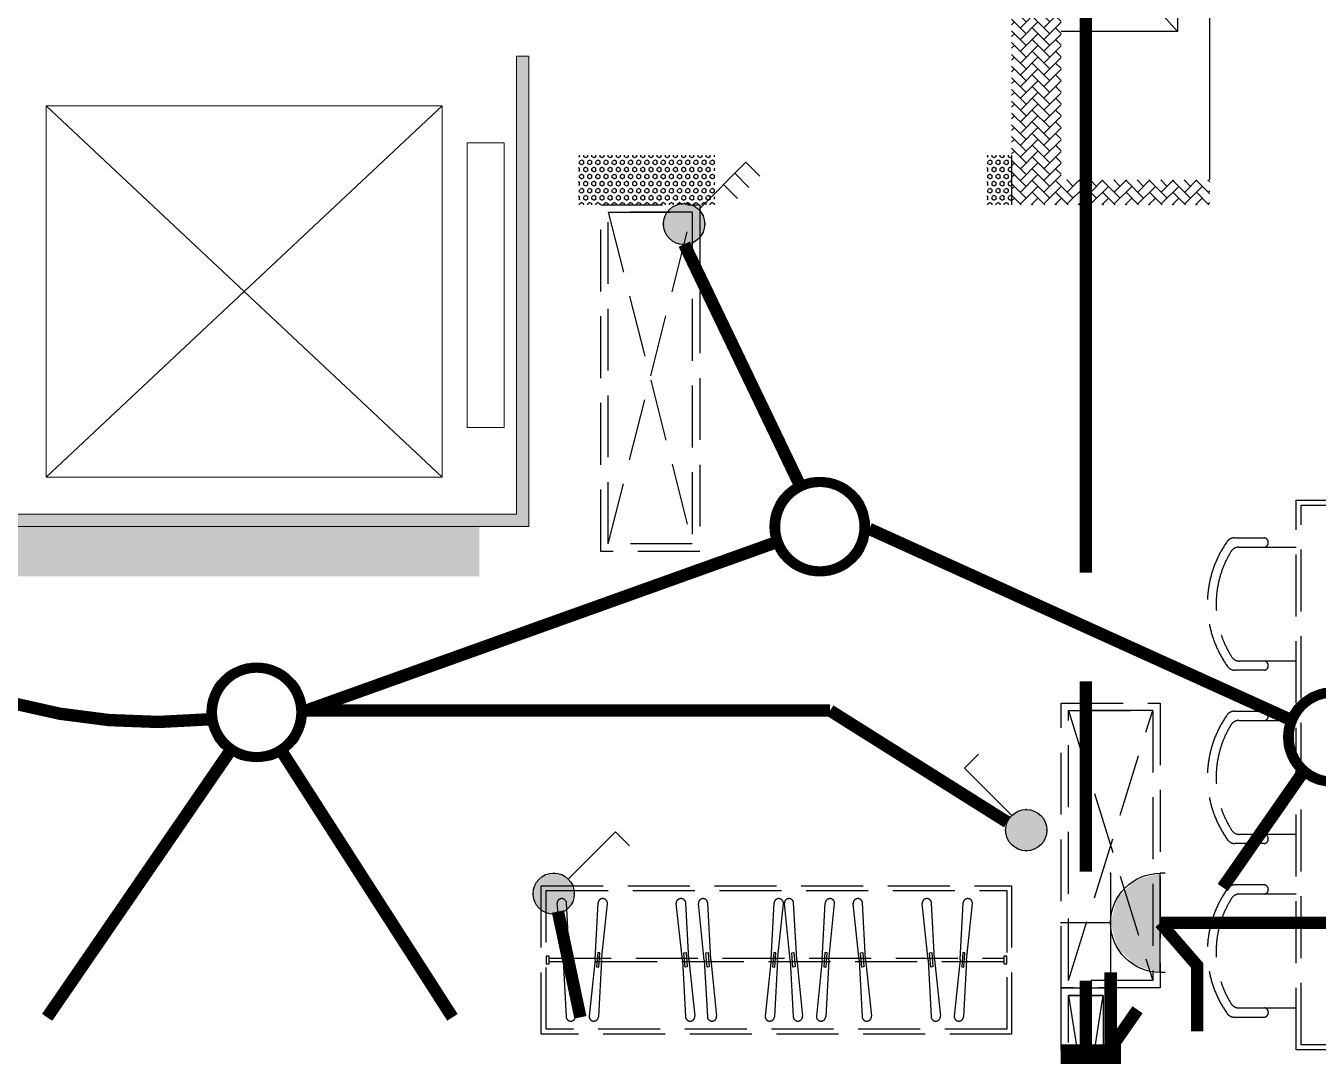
# Model space of a CAD drawing. Extents: x 2803505 to 5851001, y -1372902 to 24339.
# Drawn here: x 3436280 to 3441500, y -795474 to -791313 of the extents above; entities that cross this region are included whole.
import ezdxf
from ezdxf.enums import TextEntityAlignment as Align

# ---------------------------------------------------------------- set-up
doc = ezdxf.new("R2010")
doc.units = 0
doc.header["$LTSCALE"] = 1000
doc.header["$MEASUREMENT"] = 0
doc.linetypes.add('A户型$0$DASH', pattern=[0.35, 0.25, -0.1])
doc.layers.get('0').update_dxf_attribs({"linetype": 'CONTINUOUS'})
for name, color, linetype in [('!!电气', 1, 'CONTINUOUS'), ('5fur', 175, 'CONTINUOUS'), ('EQUIP-插座', 3, 'CONTINUOUS'), ('EQUIP-照明', 3, 'CONTINUOUS'), ('EQUIP-箱柜', 3, 'CONTINUOUS'), ('LVTRY', 252, 'CONTINUOUS'), ('TEL_TEXT', 7, 'CONTINUOUS'), ('WIRE-照明', 2, 'CONTINUOUS'), ('保温', 6, 'CONTINUOUS'), ('建筑-排气道', 252, 'CONTINUOUS')]:
    doc.layers.add(name, color=color, linetype=linetype)
for name, color, linetype, lineweight in [('3.5方案汇报，与郭总、侯月琴确定户型_t8$0$STAIR', 2, 'CONTINUOUS', 18), ('PUB_HATCH', 8, 'CONTINUOUS', 9), ('WINDOW', 146, 'CONTINUOUS', 20), ('填充', 251, 'CONTINUOUS', 5), ('平面-空调预留孔', 252, 'CONTINUOUS', 15), ('立面-洞口示意', 252, 'CONTINUOUS', 13)]:
    doc.layers.add(name, color=color, linetype=linetype, lineweight=lineweight)
doc.styles.add('_TCH_LABEL', font='COMPLEX', dxfattribs={"bigfont": 'GBCBIG'})
doc.styles.add('_TEL_DIM', font='SIMPLEX', dxfattribs={"width": 0.8, "height": 3.5, "bigfont": 'HZTXT'})
doc.styles.add('DIM_FONT', font='SIMPLEX', dxfattribs={"width": 0.7, "bigfont": 'GBCBIG'})
doc.styles.get("Standard").update_dxf_attribs({"font": 'gbenor.shx', "bigfont": 'gbcbig.shx'})
pattern_1 = [(90, (0, 0), (-16.49778, 1.010197673501861e-15), [9.525, -19.05]), (210, (0, 0), (8.248889999999996, -14.28749658604684), [9.525, -19.05]), (150, (5.83238038093927e-16, 9.525), (-8.248890000000003, -14.28749658604684), [9.525, -19.05])]
pattern_2 = [(45, (0, 0), (0, 47.41575231924514), [100.584, -33.528]), (135, (23.70786, 23.70786), (3.05311331771918e-15, 47.41575231924513), [100.584, -33.528])]

# ---------------------------------------------------------------- blocks, each defined once
blk = doc.blocks.new('dfgdfgsf')
at = {"layer": '5fur', "color": 252, "linetype": 'A户型$0$DASH'}
for p, q in [((2092291.533499984, -1252357.542387553), (2092411.453266368, -1252357.542387553)), ((2092309.426789955, -1252394.852469392), (2092541.574587486, -1252394.852469392)), ((2092428.013266368, -1252378.292469392), (2092428.013266368, -1252374.612469392)), ((2092411.453266368, -1252891.652469392), (2092293.381530715, -1252891.652469392)), ((2092541.574587486, -1252854.852469392), (2092311.389874803, -1252854.852469392)), ((2092428.013266368, -1252875.092469392), (2092428.013266368, -1252871.412469392)), ((2092291.533499984, -1253057.542387553), (2092411.453266368, -1253057.542387553)), ((2092309.426789955, -1253094.852469392), (2092541.574587486, -1253094.852469392)), ((2092428.013266368, -1253078.292469392), (2092428.013266368, -1253074.612469392)), ((2092541.574587486, -1253554.852469392), (2092311.389874803, -1253554.852469392)), ((2092411.453266368, -1253591.652469392), (2092293.381530715, -1253591.652469392)), ((2092428.013266368, -1253575.092469392), (2092428.013266368, -1253571.412469392)), ((2092411.453266368, -1253758.993599892), (2092293.381530715, -1253758.993599892)), ((2092428.013266368, -1253775.553599892), (2092428.013266368, -1253779.233599892)), ((2089605.33681067, -1254060.649655245), (2089593.085703414, -1253831.703517444)), ((2089708.697907737, -1254060.649655245), (2089720.949014992, -1253831.703517444)), ((2090087.55163921, -1254060.649655245), (2090075.300531955, -1253831.703517444)), ((2090176.05163885, -1254060.649655245), (2090163.800531594, -1253831.703517444)), ((2090419.697910768, -1254060.649655245), (2090431.949018023, -1253831.703517444)), ((2090523.167595914, -1254060.649655245), (2090510.916488658, -1253831.703517444)), ((2090626.52869298, -1254060.649655245), (2090638.779800236, -1253831.703517444)), ((2090801.254200029, -1254060.649655245), (2090789.003092773, -1253831.703517444)), ((2091080.039371488, -1254060.649655245), (2091067.788264232, -1253831.703517444)), ((2091183.400468555, -1254060.649655245), (2091195.65157581, -1253831.703517444)), ((2092541.574587486, -1253795.793599892), (2092311.389874803, -1253795.793599892)), ((2089579.320053869, -1254062.702910487), (2089555.506096121, -1253834.669318532)), ((2089734.714664537, -1254062.702910487), (2089758.528622285, -1253834.669318532)), ((2090061.529171934, -1254062.596194317), (2090035.720924661, -1253834.669318532)), ((2090150.034882049, -1254062.702910487), (2090126.220924301, -1253834.669318532)), ((2090445.714667568, -1254062.702910487), (2090469.528625316, -1253834.669318532)), ((2090497.150839113, -1254062.702910487), (2090473.336881365, -1253834.669318532)), ((2090652.545449781, -1254062.702910487), (2090676.359407529, -1253834.669318532)), ((2090775.237752914, -1254062.595872173), (2090751.423795166, -1253834.562280218)), ((2091054.022614687, -1254062.702910487), (2091030.208656939, -1253834.669318532)), ((2091209.417225355, -1254062.702910487), (2091233.231183103, -1253834.669318532)), ((2089523.574584608, -1254047.189162439), (2089511.574584608, -1254047.189162439)), ((2089511.574584608, -1254047.189162439), (2089511.574584608, -1254077.189162439)), ((2089511.574584608, -1254077.189162439), (2089523.574584608, -1254077.189162439)), ((2089523.574584608, -1254077.189162439), (2089523.574584608, -1254047.189162439)), ((2091359.574587578, -1254069.689162439), (2089523.574584608, -1254069.689162439)), ((2089579.320053869, -1254062.702910487), (2089591.571161125, -1254291.649048288)), ((2089605.336321197, -1254060.640508084), (2089629.144756408, -1254288.683721677)), ((2089708.697907737, -1254060.649655245), (2089684.883949989, -1254288.6832472)), ((2089734.714664537, -1254062.702910487), (2089722.463557282, -1254291.649048288)), ((2090061.534882409, -1254062.702910487), (2090073.785989665, -1254291.649048288)), ((2090087.55163921, -1254060.649655245), (2090111.365596958, -1254288.6832472)), ((2090150.034882049, -1254062.702910487), (2090162.285989305, -1254291.649048288)), ((2090176.05163885, -1254060.649655245), (2090199.865596598, -1254288.6832472)), ((2090419.697910768, -1254060.649655245), (2090395.88395302, -1254288.6832472)), ((2090445.714667568, -1254062.702910487), (2090433.463560313, -1254291.649048288)), ((2090497.150839113, -1254062.702910487), (2090509.401946369, -1254291.649048288)), ((2090523.167595914, -1254060.649655245), (2090546.981553662, -1254288.6832472)), ((2090626.52869298, -1254060.649655245), (2090602.714735232, -1254288.6832472)), ((2090652.545449781, -1254062.702910487), (2090640.294342525, -1254291.649048288)), ((2090775.237443228, -1254062.702910487), (2090787.488550484, -1254291.649048288)), ((2090801.254200029, -1254060.649655245), (2090825.068157777, -1254288.6832472)), ((2091054.022614687, -1254062.702910487), (2091066.273721943, -1254291.649048288)), ((2091080.039371488, -1254060.649655245), (2091103.853329236, -1254288.6832472)), ((2091183.400468555, -1254060.649655245), (2091159.586510807, -1254288.6832472)), ((2091209.417225355, -1254062.702910487), (2091197.1661181, -1254291.649048288)), ((2091371.574587578, -1254047.189162439), (2091359.574587578, -1254047.189162439)), ((2091359.574587578, -1254047.189162439), (2091359.574587578, -1254077.189162439)), ((2091359.574587578, -1254077.189162439), (2091371.574587578, -1254077.189162439)), ((2091371.574587578, -1254077.189162439), (2091371.574587578, -1254047.189162439)), ((2092291.533499984, -1254293.10368173), (2092411.453266368, -1254293.10368173)), ((2092309.426789955, -1254255.793599892), (2092541.574587486, -1254255.793599892)), ((2092428.013266368, -1254272.353599892), (2092428.013266368, -1254276.033599892))]:
    blk.add_line(p, q, dxfattribs=at)
for points in [[(2089731.574593927, -1252412.189162764), (2089731.574593927, -1251012.189169037), (2090131.576491032, -1251012.189169037), (2090131.576491032, -1252412.189162764)], [(2089761.574593927, -1252382.189162764), (2089761.574593927, -1251042.189169037), (2090101.576491032, -1251042.189169037), (2090101.576491032, -1252382.189162764)], [(2092541.574587486, -1252205.039727125), (2093441.574587486, -1252205.039727125), (2093441.574587486, -1254425.039727125), (2092541.574587486, -1254425.039727125)], [(2092561.574587486, -1252225.039727125), (2093421.574587486, -1252225.039727125), (2093421.574587486, -1254405.039727125), (2092561.574587486, -1254405.039727125)], [(2091591.540163053, -1254175.039719756), (2091591.540163053, -1253025.039719979), (2091991.540163053, -1253025.039719979), (2091991.540163053, -1254175.039719756)], [(2091621.540163053, -1254145.039719756), (2091621.540163053, -1253055.039719979), (2091961.540163053, -1253055.039719979), (2091961.540163053, -1254145.039719756)], [(2089491.574584608, -1254362.189162448), (2089491.574584608, -1253762.18916243), (2091391.574587578, -1253762.18916243), (2091391.574587578, -1254362.189162448)], [(2089511.574584608, -1254342.189162448), (2089511.574584608, -1253782.18916243), (2091371.574587578, -1253782.18916243), (2091371.574587578, -1254342.189162448)], [(2089590.240644119, -1254090.612964485), (2089585.67544807, -1254032.767455083), (2089594.347654578, -1254032.083040281), (2089598.912850627, -1254089.928549683)], [(2089723.794074287, -1254090.612964485), (2089728.359270336, -1254032.767455083), (2089719.687063828, -1254032.083040281), (2089715.121867779, -1254089.928549683)], [(2090072.45547266, -1254090.612964485), (2090067.890276611, -1254032.767455083), (2090076.562483119, -1254032.083040281), (2090081.127679167, -1254089.928549683)], [(2090160.9554723, -1254090.612964485), (2090156.39027625, -1254032.767455083), (2090165.062482758, -1254032.083040281), (2090169.627678807, -1254089.928549683)], [(2090434.794077318, -1254090.612964485), (2090439.359273368, -1254032.767455083), (2090430.68706686, -1254032.083040281), (2090426.12187081, -1254089.928549683)], [(2090508.071429363, -1254090.612964485), (2090503.506233314, -1254032.767455083), (2090512.178439822, -1254032.083040281), (2090516.743635871, -1254089.928549683)], [(2090641.62485953, -1254090.612964485), (2090646.19005558, -1254032.767455083), (2090637.517849072, -1254032.083040281), (2090632.952653023, -1254089.928549683)], [(2090786.158033479, -1254090.612964485), (2090781.592837429, -1254032.767455083), (2090790.265043937, -1254032.083040281), (2090794.830239986, -1254089.928549683)], [(2091064.943204937, -1254090.612964485), (2091060.378008889, -1254032.767455083), (2091069.050215397, -1254032.083040281), (2091073.615411445, -1254089.928549683)], [(2091198.496635105, -1254090.612964485), (2091203.061831154, -1254032.767455083), (2091194.389624646, -1254032.083040281), (2091189.824428597, -1254089.928549683)], [(2091591.540163037, -1255125.039605072), (2091591.540163037, -1254175.039719756), (2091791.540163053, -1254175.039719756), (2091791.540163053, -1255125.039605072)], [(2091621.540163037, -1255095.039605072), (2091621.540163037, -1254205.039719756), (2091761.540163053, -1254205.039719756), (2091761.540163053, -1255095.039605072)]]:
    blk.add_lwpolyline(points, close=True, dxfattribs=at)
for points in [[(2089761.574593927, -1252382.189162764), (2090101.576491032, -1251042.189169037), (2089761.574593927, -1251042.189169037), (2090101.576491032, -1252382.189162764)], [(2091621.540163053, -1254145.039719756), (2091961.540163053, -1253055.039719979), (2091621.540163053, -1253055.039719979), (2091961.540163053, -1254145.039719756)], [(2089523.574584608, -1254054.689162455), (2091359.574587578, -1254054.689162455)], [(2091621.540163037, -1255095.039605072), (2091761.540163053, -1254205.039719756), (2091621.540163037, -1254205.039719756), (2091761.540163053, -1255095.039605072)]]:
    blk.add_lwpolyline(points, dxfattribs=at)
for centre, radius, start, end in [((2092291.533499984, -1252394.342387554), 36.8, 90, 144.8602936227334), ((2092410.549405145, -1252374.986860969), 17.46787387877194, 1.228123127383116, 87.03395093603103), ((2092616.821769427, -1252623.295752064), 434.5839883125198, 144.8602936227334, 215.5995607798544), ((2092616.821769427, -1252623.295752064), 399.0413852635766, 148.058807733434, 212.5233636423179), ((2092309.426789955, -1252431.652469392), 36.8, 90, 148.058807733434), ((2092411.453266368, -1252378.292469392), 16.56, 270, 0), ((2092311.389874803, -1252818.052469392), 36.8, 212.5233636423179, 270), ((2092293.381530715, -1252854.852469392), 36.8, 215.5995607798544, 270), ((2092411.453266368, -1252871.412469392), 16.56, 0, 90), ((2092411.453266368, -1252875.092469392), 16.56, 270, 0), ((2092616.821769427, -1253323.295752064), 434.5839883125198, 144.8602936227334, 215.5995607798544), ((2092291.533499984, -1253094.342387554), 36.8, 90, 144.8602936227334), ((2092309.426789955, -1253131.652469392), 36.8, 90, 148.058807733434), ((2092410.549405145, -1253074.986860969), 17.46787387877194, 1.228123127383116, 87.03395093603103), ((2092411.453266368, -1253078.292469392), 16.56, 270, 0), ((2092616.821769427, -1253323.295752064), 399.0413852635766, 148.058807733434, 212.5233636423179), ((2092311.389874803, -1253518.052469392), 36.8, 212.5233636423179, 270), ((2092411.453266368, -1253571.412469392), 16.56, 0, 90), ((2092293.381530715, -1253554.852469392), 36.8, 215.5995607798544, 270), ((2092411.453266368, -1253575.092469392), 16.56, 270, 0), ((2092616.821769427, -1254027.35031722), 434.5839883125198, 144.4004392201456, 215.1397063772666), ((2092293.381530715, -1253795.793599892), 36.8, 90, 144.4004392201456), ((2092411.453266368, -1253775.553599892), 16.56, 0, 90), ((2092411.453266368, -1253779.233599892), 16.56, 270, 0), ((2089574.295899767, -1253833.186417988), 18.84219772992773, 4.512458059346007, 184.512458059346), ((2089739.738818638, -1253833.186417988), 18.84219772992773, 355.4875419406532, 175.487541940654), ((2090055.58230029, -1253834.101224039), 19.86347544868245, 6.93304115633882, 181.6375109857776), ((2090145.010727948, -1253833.186417988), 18.84219772992773, 4.512458059346007, 184.512458059346), ((2090450.738821669, -1253833.186417988), 18.84219772992773, 355.4875419406532, 175.487541940654), ((2090492.126685012, -1253833.186417988), 18.84219772992773, 4.512458059346007, 184.512458059346), ((2090657.569603883, -1253833.186417988), 18.84219772992773, 355.4875419406532, 175.487541940654), ((2090770.213598812, -1253833.079379674), 18.84219772992773, 4.512458059346007, 184.512458059346), ((2091048.998460586, -1253833.186417988), 18.84219772992773, 4.512458059346007, 184.512458059346), ((2091214.441379456, -1253833.186417988), 18.84219772992773, 355.4875419406532, 175.487541940654), ((2092616.821769427, -1254027.35031722), 399.0413852635766, 147.4766363576821, 211.941192266566), ((2092311.389874803, -1253832.593599892), 36.8, 90, 147.4766363576821), ((2092309.426789955, -1254218.993599892), 36.8, 211.941192266566, 270), ((2089610.360964771, -1254290.166147745), 18.84219772992773, 184.512458059346, 4.512458059346007), ((2089703.673753635, -1254290.166147745), 18.84219772992773, 175.487541940654, 355.4875419406532), ((2090092.575793312, -1254290.166147745), 18.84219772992773, 184.512458059346, 4.512458059346007), ((2090181.075792952, -1254290.166147745), 18.84219772992773, 184.512458059346, 4.512458059346007), ((2090414.673756666, -1254290.166147745), 18.84219772992773, 175.487541940654, 355.4875419406532), ((2090528.191750015, -1254290.166147745), 18.84219772992773, 184.512458059346, 4.512458059346007), ((2090621.504538879, -1254290.166147745), 18.84219772992773, 175.487541940654, 355.4875419406532), ((2090806.27835413, -1254290.166147745), 18.84219772992773, 184.512458059346, 4.512458059346007), ((2091085.06352559, -1254290.166147745), 18.84219772992773, 184.512458059346, 4.512458059346007), ((2091178.376314453, -1254290.166147745), 18.84219772992773, 175.487541940654, 355.4875419406532), ((2092291.533499984, -1254256.30368173), 36.8, 215.1397063772666, 270), ((2092411.453266368, -1254272.353599892), 16.56, 0, 90), ((2092410.549405145, -1254275.659208315), 17.46787387877194, 272.9660490639689, 358.7718768726169)]:
    blk.add_arc(centre, radius, start, end, dxfattribs=at)
blk = doc.blocks.new('A-Kitchen-7')
at = {"layer": 'LVTRY'}
for p, q in [((-518.6581278588565, 779.725278688129), (-7.244008776673581, 834.3051076843403)), ((-3.585880917788018, 810.5855355854728), (-515, 756.005706589378)), ((-29.12075551546877, 766.9560861630598), (-35.20590834700852, 806.4126680237241)), ((-7.244008776673581, 834.3051076843403), (-3.585880917788018, 810.5855355854728)), ((-515, 756.005706589378), (-518.6581278588565, 779.725278688129)), ((515, 756.005706589378), (-515, 756.005706589378)), ((-515, 756.005706589378), (-515, 40)), ((-485.6368437646597, 760.5342107040924), (-484.9384396369278, 756.005706589378)), ((-29.12075551543967, 766.9560861630598), (-112.0975807690556, 756.005706589378)), ((515, 780), (-5.820766091346741e-11, 780)), ((0, 756.005706589378), (-5.820766091346741e-11, 780)), ((515, 756.005706589378), (515, 780)), ((515, 40), (515, 756.005706589378)), ((-515, 40), (515, 40))]:
    blk.add_line(p, q, dxfattribs=at)
blk.add_lwpolyline([(-468.9430810984049, 40), (-468.9430810984049, 0), (468.9430810984049, 0), (468.9430810984632, 40)], close=True, dxfattribs=at)
blk = doc.blocks.new('rtyg7uyhg')
at = {"layer": 'LVTRY'}
for p, q in [((194234.6213208837, 45488.79502889935), (193620.9849572473, 45488.79513816872)), ((193590.3031336021, 45458.1133254503), (193590.3030643982, 45069.47696181395)), ((193896.3984467548, 45429.87059594441), (193857.5823896687, 45326.26016876537)), ((193925.7802168131, 45440.40881343969), (193940.0533153456, 45432.16822680717)), ((194265.3030643982, 45069.47684161765), (194265.3031336021, 45458.113205254)), ((193682.3485790417, 45406.97694542356), (193887.8216881326, 45406.97690883528)), ((193875.2965560293, 45316.03289288385), (193945.6178257855, 45401.45376218002)), ((194111.8940335871, 45406.97686893496), (194173.2576699507, 45406.97685800815)), ((193620.9848935069, 45130.84059271414), (193620.9849317512, 45345.61331998683)), ((193857.5823896687, 45326.26016876537), (193875.2965560293, 45316.03289288385)), ((194009.6212953876, 45345.61325078298), (194009.6212571432, 45130.84052351015)), ((194050.5303480524, 45130.84051622554), (194050.5303862967, 45345.61324349836)), ((194234.6212953876, 45345.61321071758), (194234.6212571432, 45130.84048344476)), ((193948.2576098526, 45069.47689807355), (193682.3485189436, 45069.47694542356)), ((194173.2576098526, 45069.47685800816), (194111.893973489, 45069.47686893508)), ((193620.9848771165, 45038.79513816872), (194234.621240753, 45038.79502889935))]:
    blk.add_line(p, q, dxfattribs=at)
for centre, radius in [((193866.4394935961, 45437.65873082454), 20.45454545454545), ((193989.1667663234, 45437.6587089707), 20.45454545454545), ((194070.9849481416, 45437.65869440146), 20.45454545454545), ((193815.3030944472, 45238.22692174855), 25.56818181818182), ((194137.4621853563, 45238.2268643822), 25.56818181818182)]:
    blk.add_circle(centre, radius, dxfattribs=at)
for centre, radius, start, end in [((193620.9849517839, 45458.11331998683), 30.68181818181818, 89.99998979807194, 179.9999897972382), ((194234.6213154203, 45458.11321071746), 30.68181818181818, 359.9999897972382, 89.99998979807194), ((193915.5529409315, 45422.69466753349), 20.45454545454545, 59.99998980057491, 159.4623117970261), ((193929.8260394641, 45414.45408090108), 20.45454545454545, 320.5376677968172, 59.99998980057491), ((193682.3485681149, 45345.61330905991), 61.36363636363636, 89.99998979807194, 179.9999897972382), ((193948.2576590239, 45345.6132617099), 61.36363636363636, 359.9999897972382, 89.99998979807194), ((194111.8940226603, 45345.61323257144), 61.36363636363636, 89.99998979807194, 179.9999897972382), ((194173.2576590239, 45345.6132216445), 61.36363636363636, 359.9999897972382, 89.99998979807194), ((193682.3485298705, 45130.84058178721), 61.36363636363636, 179.9999897972382, 269.9999897980719), ((193948.2576207797, 45130.8405344372), 61.36363636363636, 269.9999897980719, 359.9999897972382), ((194111.893984416, 45130.84050529861), 61.36363636363636, 179.9999897972382, 269.9999897980719), ((194173.2576207797, 45130.84049437181), 61.36363636363636, 269.9999897980719, 359.9999897972382), ((193620.9848825799, 45069.47695635049), 30.68181818181818, 179.9999897972382, 269.9999897980719), ((194234.6212462163, 45069.47684708112), 30.68181818181818, 269.9999897980719, 359.9999897972382)]:
    blk.add_arc(centre, radius, start, end, dxfattribs=at)
at = {"layer": 'LVTRY', "style": 'DIM_FONT', "width": 0.8, "flags": 9}
for tag in ['XSIZE', 'YSIZE']:
    blk.add_attdef(tag, (193927.8031388824, 45487.7665121054), '', height=0.5, rotation=89.99998979807198, dxfattribs=at)
blk = doc.blocks.new('FRSDFDGDGDRGDR')
at = {"layer": '平面-空调预留孔', "color": 252}
for p, q in [((699612.3179923807, 775043.9561356568), (699612.3179923807, 775441.1561356868)), ((699618.9179923869, 775447.756135683), (699746.3179923192, 775447.756135683)), ((699746.3179923192, 775447.756135683), (699746.3179923192, 775355.3561357355)), ((699719.9179922946, 775342.156135743), (699719.9179922946, 775142.9561356006)), ((699726.5179923008, 775348.7561357393), (699739.7179923131, 775348.7561357393)), ((699726.5179923008, 775136.3561356043), (699739.7179923131, 775136.3561356043)), ((699746.3179923192, 775129.7561356081), (699746.3179923192, 775037.3561356605)), ((699746.3179923192, 775037.3561356605), (699618.9179923869, 775037.3561356605))]:
    blk.add_line(p, q, dxfattribs=at)
blk.add_lwpolyline([(699766.1179923377, 775166.7161355871), (699792.5179923623, 775153.5161355946), (699792.5179923623, 775057.1561356493), (699766.1179923377, 775043.9561356568), (699766.1179923377, 775017.5561356718), (699618.9179923869, 775017.5561356718, -0.4142135623730951), (699592.5179923623, 775043.9561356568), (699592.5179923623, 775441.1561356868, -0.4142135623730951), (699618.9179923869, 775467.5561356718), (699766.1179923377, 775467.5561356718), (699766.1179923377, 775441.1561356868), (699792.5179923623, 775427.9561356943), (699792.5179923623, 775331.596135749), (699766.1179923377, 775318.3961357565)], format="xyb", close=True, dxfattribs=at)
for centre, radius in [((699739.7179923131, 775331.596135749), 10.55999999400228), ((699739.7179923131, 775243.1561357992), 15.83999999100342), ((699739.7179923131, 775153.5161355946), 10.55999999400228)]:
    blk.add_circle(centre, radius, dxfattribs=at)
for centre, radius, start, end in [((699618.917992382, 775441.1561356819), 6.600000001199078, 89.99999995997936, 179.9999999533093), ((699726.5179922959, 775342.1561357381), 6.600000001199078, 89.99999995997936, 179.9999999533093), ((699739.717992318, 775355.3561357405), 6.600000001206354, 269.9999999599793, 359.9999999533093), ((699726.5179922959, 775142.9561356056), 6.600000001199078, 180.0000000400206, 270.0000000533608), ((699739.717992318, 775129.7561356032), 6.600000001206354, 4.002063966804346e-08, 90.00000005336085), ((699618.917992382, 775043.9561356618), 6.600000001199078, 180.0000000400206, 270.0000000533608)]:
    blk.add_arc(centre, radius, start, end, dxfattribs=at)
blk = doc.blocks.new('*U171')
h = blk.add_hatch(color=5)
h.set_gradient(color1=(0, 0, 255), rotation=180, tint=1)
h.paths.add_polyline_path([(3.524958103184869e-15, -2.819966482547906e-15), (-6.350000000000009, -6.349999999999992), (-6.350000000000001, -2.159000000000014), (-15, -2.158999999999999), (-14.99999999999999, 2.159000000000044), (-6.349999999999993, 2.159000000000029), (-6.349999999999985, 6.350000000000009)])
at = {"color": 0, "linetype": 'Continuous'}
blk.add_lwpolyline([(3.524958103184869e-15, -2.819966482547906e-15), (-6.350000000000009, -6.349999999999992), (-6.350000000000001, -2.159000000000014), (-15, -2.158999999999999), (-14.99999999999999, 2.159000000000044), (-6.349999999999993, 2.159000000000029), (-6.349999999999985, 6.350000000000009)], close=True, dxfattribs=at)
blk = doc.blocks.new('VXCVXVXVDXVDX')
at = {"layer": 'PUB_HATCH'}
blk.add_hatch(color=252, dxfattribs=at).paths.add_polyline_path([(436751.5694273568, 295600.3626172644), (436751.5694273568, 295330.3626172644), (436646.5694273568, 295330.3626172644), (436646.5694273568, 295345.3626172644), (436716.5694273568, 295345.3626172644), (436736.5694273568, 295365.3626172644), (436736.5694273568, 295565.3626172644), (436716.5694273568, 295585.3626172644), (436466.5694273568, 295585.3626172644), (436446.5694273568, 295565.3626172644), (436446.5694273568, 295365.3626172644), (436466.5694273568, 295345.3626172644), (436536.5694273568, 295345.3626172644), (436536.5694273568, 295330.3626172644), (436431.5694273568, 295330.3626172644), (436431.5694273568, 295600.3626172644)])
at = {"layer": 'LVTRY', "color": 252}
for p, q in [((436536.5694273568, 295345.3626172644), (436536.5694273568, 295330.3626172644)), ((436646.5694273568, 295345.3626172644), (436646.5694273568, 295330.3626172644)), ((436416.5788132118, 294415.3626137216), (436886.7882998344, 294415.3626137216)), ((436516.578813212, 293515.3626137216), (436516.578813212, 294415.3626137216)), ((436670.8481987689, 294172.406880383), (436886.7882998344, 294415.3626137216)), ((436886.7882998344, 294415.3626137216), (436886.7882998344, 293515.3626137216)), ((436826.5788132118, 294335.3626137216), (436426.5788132118, 294335.3626137218)), ((436461.5788132118, 294295.3626137219), (436746.5788132118, 294295.3626137218)), ((436461.5788132118, 294290.3626137219), (436746.5788132118, 294290.3626137218)), ((436516.578813212, 294325.3626137218), (436516.5788132122, 293605.3626137216)), ((436551.578813212, 294075.3626137218), (436551.578813212, 294285.3626137219)), ((436556.578813212, 294075.3626137218), (436556.578813212, 294285.3626137219)), ((436701.8288132122, 294225.3626137218), (436701.8288132122, 294315.3626137219)), ((436701.8288132122, 294315.3626137219), (436706.3288132122, 294315.3626137219)), ((436706.3288132122, 294315.3626137219), (436706.3288132122, 294225.3626137218)), ((436751.5788132118, 294285.3626137218), (436751.5788132118, 294075.3626137218)), ((436756.5788132118, 294285.3626137218), (436756.5788132118, 294075.3626137218)), ((436836.5788132118, 293605.3626137216), (436836.5788132118, 294325.3626137216)), ((436531.5788132122, 294182.612613722), (436659.0788132122, 294182.612613722)), ((436531.5788132122, 294178.112613722), (436531.5788132122, 294182.612613722)), ((436776.5788132115, 294182.612613722), (436649.0788132115, 294182.612613722)), ((436649.0788132115, 294182.612613722), (436649.0788132115, 294178.112613722)), ((436659.0788132122, 294182.612613722), (436659.0788132122, 294178.112613722)), ((436706.3288132122, 294225.3626137218), (436701.8288132122, 294225.3626137218)), ((436776.5788132115, 294178.112613722), (436776.5788132115, 294182.612613722)), ((436416.5788132118, 294172.406880383), (436670.8481987689, 294172.406880383)), ((436516.578813212, 293757.3083375058), (436516.578813212, 294172.406880383)), ((436659.0788132122, 294178.112613722), (436531.5788132122, 294178.112613722)), ((436649.0788132115, 294178.112613722), (436776.5788132115, 294178.112613722)), ((436670.8481987689, 294172.406880383), (436670.8481987689, 293757.3083375058)), ((436706.3288132122, 294135.3626137218), (436701.8288132122, 294135.3626137218)), ((436701.8288132122, 294135.3626137218), (436701.8288132122, 294045.3626137216)), ((436706.3288132122, 294045.3626137216), (436706.3288132122, 294135.3626137218)), ((436746.5788132118, 294070.3626137218), (436461.5788132118, 294070.3626137218)), ((436746.5788132118, 294065.3626137218), (436461.5788132118, 294065.3626137218)), ((436701.8288132122, 294045.3626137216), (436706.3288132122, 294045.3626137216)), ((436796.5788132118, 293995.9658101086), (436796.5788132118, 294034.7594173361)), ((436815.9756168248, 294015.3626137216), (436777.1820095973, 294015.3626137216)), ((436796.5788132118, 293895.9658101086), (436796.5788132118, 293934.7594173361)), ((436701.8288132122, 293795.3626137216), (436701.8288132122, 293885.3626137216)), ((436701.8288132122, 293885.3626137216), (436706.3288132122, 293885.3626137216)), ((436706.3288132122, 293885.3626137216), (436706.3288132122, 293795.3626137216)), ((436815.9756168248, 293915.3626137216), (436777.1820095973, 293915.3626137216)), ((436746.5788132118, 293865.3626137216), (436461.5788132118, 293865.3626137216)), ((436746.5788132118, 293860.3626137216), (436461.5788132118, 293860.3626137216)), ((436551.578813212, 293855.3626137216), (436551.578813212, 293645.3626137215)), ((436556.578813212, 293855.3626137216), (436556.578813212, 293645.3626137215)), ((436751.5788132118, 293645.3626137216), (436751.5788132118, 293855.3626137216)), ((436756.5788132118, 293645.3626137216), (436756.5788132118, 293855.3626137216)), ((436706.3288132122, 293795.3626137216), (436701.8288132122, 293795.3626137216)), ((436670.8481987689, 293757.3083375058), (436416.5788132118, 293757.3083375058)), ((436659.0788132122, 293752.6126137214), (436531.5788132122, 293752.6126137214)), ((436531.5788132122, 293752.6126137214), (436531.5788132122, 293748.1126137214)), ((436531.5788132122, 293748.1126137214), (436659.0788132122, 293748.1126137214)), ((436649.0788132115, 293748.1126137214), (436649.0788132115, 293752.6126137214)), ((436649.0788132115, 293752.6126137214), (436776.5788132115, 293752.6126137214)), ((436776.5788132115, 293748.1126137214), (436649.0788132115, 293748.1126137214)), ((436659.0788132122, 293748.1126137214), (436659.0788132122, 293752.6126137214)), ((436886.7882998344, 293515.3626137216), (436670.8481987689, 293757.3083375058)), ((436776.5788132115, 293752.6126137214), (436776.5788132115, 293748.1126137214)), ((436706.3288132122, 293705.3626137216), (436701.8288132122, 293705.3626137216)), ((436701.8288132122, 293705.3626137216), (436701.8288132122, 293615.3626137216)), ((436706.3288132122, 293615.3626137216), (436706.3288132122, 293705.3626137216)), ((436461.5788132118, 293640.3626137215), (436746.5788132118, 293640.3626137216)), ((436461.5788132118, 293635.3626137215), (436746.5788132118, 293635.3626137216)), ((436701.8288132122, 293615.3626137216), (436706.3288132122, 293615.3626137216)), ((436426.578813212, 293595.3626137216), (436826.5788132118, 293595.3626137216)), ((436886.7882998344, 293515.3626137216), (436416.5788132118, 293515.3626137216))]:
    blk.add_line(p, q, dxfattribs=at)
for points in [[(436416.5694273568, 295615.3626172644), (436766.5694273568, 295615.3626172644), (436766.5694273568, 295315.3626172644), (436416.5694273568, 295315.3626172644)], [(436431.5694273568, 295600.3626172644), (436751.5694273568, 295600.3626172644), (436751.5694273568, 295330.3626172644), (436431.5694273568, 295330.3626172644)], [(436716.5694273568, 295345.3626172644), (436466.5694273568, 295345.3626172644), (436446.5694273568, 295365.3626172644), (436446.5694273568, 295565.3626172644), (436466.5694273568, 295585.3626172644), (436716.5694273568, 295585.3626172644), (436736.5694273568, 295565.3626172644), (436736.5694273568, 295365.3626172644), (436716.5694273568, 295345.3626172644)]]:
    blk.add_lwpolyline(points, close=True, dxfattribs=at)
blk.add_lwpolyline([(437016.5794646026, 292915.3634144634), (437016.5779587863, 295015.3630851463), (438516.5701812393, 295015.3630842563), (438516.5701812393, 293789.3634144615)], dxfattribs=at)
for centre, radius in [((436604.0788132118, 294180.3626137218), 29.7), ((436604.0788132118, 294180.3626137218), 11.7), ((436796.5788132118, 294015.3626137216), 16.99680361435897), ((436796.5788132118, 293915.3626137216), 16.99680361435897), ((436604.0788132118, 293750.3626137216), 29.7), ((436604.0788132118, 293750.3626137216), 11.7)]:
    blk.add_circle(centre, radius, dxfattribs=at)
for centre, radius, start, end in [((436526.578813212, 294325.3626137218), 10, 90, 180), ((436561.578813212, 294285.3626137219), 10, 90, 180), ((436561.578813212, 294285.3626137219), 5, 90, 180), ((436746.5788132118, 294285.3626137218), 10, 7.016709298534877e-15, 90), ((436746.5788132118, 294285.3626137218), 5, 7.016709298534877e-15, 90), ((436826.5788132118, 294325.3626137216), 10, 7.016709298534877e-15, 90), ((436604.0788132118, 294180.3626137218), 56.7, 2.274239184344274, 87.72576081585402), ((436704.078813212, 294180.3626137218), 56.7, 92.27423918414597, 177.7257608156557), ((436604.0788132118, 294180.3626137218), 52.2, 2.470411041799992, 87.52958895835616), ((436704.078813212, 294180.3626137218), 52.2, 92.47041104164384, 177.5295889582), ((436604.0788132118, 294180.3626137218), 56.7, 272.274239184146, 357.7257608156558), ((436604.0788132118, 294180.3626137218), 52.2, 272.4704110416438, 357.5295889582), ((436704.078813212, 294180.3626137218), 56.7, 182.2742391843443, 267.725760815854), ((436704.078813212, 294180.3626137218), 52.2, 182.4704110418, 267.5295889583562), ((436561.578813212, 294075.3626137218), 10, 180, 270), ((436561.578813212, 294075.3626137218), 5, 180, 270), ((436746.5788132118, 294075.3626137218), 5, 270, 7.016709298534877e-15), ((436746.5788132118, 294075.3626137218), 10, 270, 7.016709298534877e-15), ((436561.578813212, 293855.3626137216), 10, 90, 180), ((436561.578813212, 293855.3626137216), 5, 90, 180), ((436746.5788132118, 293855.3626137216), 10, 7.016709298534877e-15, 90), ((436746.5788132118, 293855.3626137216), 5, 7.016709298534877e-15, 90), ((436604.0788132118, 293750.3626137216), 56.7, 2.274239184344274, 87.72576081585402), ((436604.0788132118, 293750.3626137216), 52.2, 2.470411041799992, 87.52958895835616), ((436704.078813212, 293750.3626137216), 56.7, 92.27423918414597, 177.7257608156557), ((436704.078813212, 293750.3626137216), 52.2, 92.47041104164384, 177.5295889582), ((436604.0788132118, 293750.3626137216), 56.7, 272.274239184146, 357.7257608156558), ((436604.0788132118, 293750.3626137216), 52.2, 272.4704110416438, 357.5295889582), ((436704.078813212, 293750.3626137216), 56.7, 182.2742391843443, 267.725760815854), ((436704.078813212, 293750.3626137216), 52.2, 182.4704110418, 267.5295889583562), ((436561.578813212, 293645.3626137215), 10, 180, 270), ((436561.578813212, 293645.3626137215), 5, 180, 270), ((436746.5788132118, 293645.3626137216), 5, 270, 7.016709298534877e-15), ((436746.5788132118, 293645.3626137216), 10, 270, 7.016709298534877e-15), ((436526.5788132122, 293605.3626137216), 10, 180, 270), ((436826.5788132118, 293605.3626137216), 10, 270, 7.016709298534877e-15)]:
    blk.add_arc(centre, radius, start, end, dxfattribs=at)
at = {"layer": '立面-洞口示意', "color": 252}
blk.add_lwpolyline([(436416.5694273568, 295615.3626172644), (436645.121364471, 295521.4132340075), (436766.5694273568, 295315.3626172644)], dxfattribs=at)
at = {"color": 252, "rotation": 90}
blk.add_blockref('FRSDFDGDGDRGDR', (1212534.134853216, -404177.1549065949), dxfattribs=at)
at = {"color": 252, "xscale": -1}
blk.add_blockref('rtyg7uyhg', (632006.8818456081, 250026.5681428527), dxfattribs=at)
at = {"layer": 'LVTRY', "color": 252, "extrusion": (0, 0, -1), "xscale": -0.7999999999883585, "yscale": 0.7999999999883585, "zscale": -0.7999999999883585, "rotation": 270}
blk.add_blockref('A-Kitchen-7', (-439116.570181246, 293377.3634144608), dxfattribs=at)
at = {"layer": '建筑-排气道', "color": 252, "extrusion": (0, 0, -1), "xscale": 5, "yscale": 5, "zscale": -5, "rotation": 90}
blk.add_blockref('*U171', (-436581.666374882, 295283.0503464902), dxfattribs=at)
blk = doc.blocks.new('VXVXVXDVXDVXVDX')
at = {"layer": '保温', "linetype": 'ByBlock', "ltscale": 10}
h = blk.add_hatch(dxfattribs=at)
h.set_pattern_fill('AR-HBONE', color=251, scale=55)
h.set_pattern_definition(pattern_2)
h.paths.add_polyline_path([(436416.5558995031, 294915.3631572535), (436216.5779397453, 294915.3631572578), (436216.5779792742, 292815.3647226786), (436416.5559390341, 292815.2059150265)])
at = {"layer": '保温', "linetype": 'Continuous', "ltscale": 10}
h = blk.add_hatch(dxfattribs=at)
h.set_pattern_fill('HEX', color=251, scale=10, angle=90, style=0)
h.set_pattern_definition(pattern_1)
h.paths.add_polyline_path([(435016.5779792558, 292815.3639125522), (435016.5779383158, 293015.3622759465), (434466.5562220896, 293015.3622677507), (434466.5562630296, 292815.3639043564)])
h = blk.add_hatch(dxfattribs=at)
h.set_pattern_fill('HEX', color=251, scale=10, angle=90, style=0)
h.set_pattern_definition(pattern_1)
h.paths.add_polyline_path([(436216.5779792472, 292815.363310201), (436216.5779383072, 293015.3616735953), (436116.5779383073, 293015.3622759249), (436116.5779792473, 292815.3639125307)])
at = {"layer": '保温', "linetype": 'ByBlock', "ltscale": 10}
h = blk.add_hatch(dxfattribs=at)
h.set_pattern_fill('AR-HBONE', color=251, scale=55)
h.set_pattern_definition(pattern_2)
h.paths.add_polyline_path([(437016.5794850799, 292815.3639125307), (437016.5794646212, 292915.3630901581), (436416.577958781, 292915.3630820104), (436416.5779792398, 292815.3639043829)])
at = {"layer": '保温', "linetype": 'Continuous', "ltscale": 10}
h = blk.add_hatch(dxfattribs=at)
h.set_pattern_fill('HEX', color=251, scale=10, angle=90, style=0)
h.set_pattern_definition(pattern_1)
h.paths.add_polyline_path([(434066.5562636866, 291315.3631071998), (434066.5562227457, 291515.3614566755), (432166.5562227249, 291515.364729858), (432166.5562636657, 291315.3663803823)])
at = {"layer": '保温', "color": 251, "linetype": 'ByBlock', "ltscale": 10}
blk.add_line((436216.5779587697, 293015.3630860929), (436216.5779587689, 292815.3630860727), dxfattribs=at)
blk = doc.blocks.new('A$C100F5A36')
at = {"layer": '填充'}
h = blk.add_hatch(dxfattribs=at)
h.set_pattern_fill('隔热材料02', color=252, scale=100, style=0)
h.set_pattern_definition([(0, (-1149905.931435587, -622721.0307214346), (0, 50), []), (0, (-1149905.931435587, -622704.3642214346), (0, 50), []), (270, (-1149862.189935587, -622695.7329714345), (50, -9.184850993605149e-15), [5.01775, -44.98225]), (270, (-1149899.648685587, -622695.7329714345), (50, -9.184850993605149e-15), [5.01775, -44.98225]), (90, (-1149874.136935587, -622729.6619714345), (-50, 3.061616997868383e-15), [5.01775, -44.98225]), (90, (-1149887.701935587, -622729.6619714345), (-50, 3.061616997868383e-15), [5.01775, -44.98225]), (180, (-1149855.907185587, -622737.6974714345), (-6.123233995736766e-15, -50), [50.02425, 0.02425]), (135, (-1149869.864435587, -622735.1887214344), (2.775557561562891e-15, 49.99987405109137), [4.268000000000001, -66.44274999999999]), (116.56505, (-1149822.882435587, -622732.1707214345), (0.0001128305918363104, 49.99993342107836), [2.804999999999993, -108.9984999999998]), (116.56505, (-1149872.882435587, -622732.1707214345), (0.0001128305918363104, 49.99993342107836), [2.804999999999993, -108.9984999999998]), (153.43495, (-1149814.846935587, -622737.6974714345), (-0.0001128305918057793, 49.99993342107837), [5.609999999999999, -106.1935]), (153.43495, (-1149864.846935587, -622737.6974714345), (-0.0001128305918057793, 49.99993342107837), [5.609999999999999, -106.1935]), (63.43495000000001, (-1149824.136935587, -622724.6442214346), (-0.0001128305918307593, 49.99993342107837), [26.714, -85.0895]), (63.43495000000001, (-1149874.136935587, -622724.6442214346), (-0.0001128305918307593, 49.99993342107837), [26.714, -85.0895]), (116.56505, (-1149812.189935587, -622695.7329714345), (0.0001128305918363104, 49.99993342107836), [2.804999999999993, -108.9984999999998]), (116.56505, (-1149862.189935587, -622695.7329714345), (0.0001128305918363104, 49.99993342107836), [2.804999999999993, -108.9984999999998]), (135, (-1149863.444435587, -622693.2242214344), (2.775557561562891e-15, 49.99987405109137), [4.268000000000001, -66.44274999999999]), (153.43495, (-1149816.462435587, -622690.2062214345), (-0.0001128305918057793, 49.99993342107837), [5.609999999999999, -106.1935]), (153.43495, (-1149866.462435587, -622690.2062214345), (-0.0001128305918057793, 49.99993342107837), [5.609999999999999, -106.1935]), (45, (-1149898.394185587, -622693.2242214344), (0, 49.99987405109137), [4.268000000000001, -66.44274999999999]), (63.43495000000001, (-1149849.648685587, -622695.7329714345), (-0.0001128305918307593, 49.99993342107837), [2.805, -108.9985]), (63.43495000000001, (-1149899.648685587, -622695.7329714345), (-0.0001128305918307593, 49.99993342107837), [2.805, -108.9985]), (26.56505, (-1149845.376435587, -622690.2062214345), (0.0001128305918307593, 49.99993342107837), [5.609999999999999, -106.1935]), (26.56505, (-1149895.376435587, -622690.2062214345), (0.0001128305918307593, 49.99993342107837), [5.609999999999999, -106.1935]), (116.56505, (-1149837.701935587, -622724.6442214346), (0.0001128305918363104, 49.99993342107836), [26.71399999999995, -85.0894999999998]), (116.56505, (-1149887.701935587, -622724.6442214346), (0.0001128305918363104, 49.99993342107836), [26.71399999999995, -85.0894999999998]), (45, (-1149891.974185587, -622735.1887214344), (0, 49.99987405109137), [4.268000000000001, -66.44274999999999]), (63.43495000000001, (-1149838.956185587, -622732.1707214345), (-0.0001128305918307593, 49.99993342107837), [2.805, -108.9985]), (63.43495000000001, (-1149888.956185587, -622732.1707214345), (-0.0001128305918307593, 49.99993342107837), [2.805, -108.9985]), (26.56505, (-1149846.991935587, -622737.6974714345), (0.0001128305918307593, 49.99993342107837), [5.609999999999999, -106.1935]), (26.56505, (-1149896.991935587, -622737.6974714345), (0.0001128305918307593, 49.99993342107837), [5.609999999999999, -106.1935])])
h.paths.add_polyline_path([(25402.46589344554, -12082.39991772058), (25452.46589344554, -12082.39991772221), (25452.46589337755, -13982.39991774224), (23152.46589336777, -13982.39991772431), (23152.46589334169, -12082.39991772105), (23202.46589334169, -12082.39991772175), (23202.46589336731, -13932.39991772734), (25402.46589337941, -13932.39991774177)])
at = {"layer": '3.5方案汇报，与郭总、侯月琴确定户型_t8$0$STAIR', "color": 252}
for p, q in [((25102.46619002102, -12282.39991775295), (23502.46619002055, -13782.39991775155)), ((23502.46619002055, -12282.39991775295), (25102.46619002102, -13782.39991775155))]:
    blk.add_line(p, q, dxfattribs=at)
for points in [[(23502.46619002055, -13782.39991775155), (23502.46619002055, -12282.39991775295), (25102.46619002102, -12282.39991775295), (25102.46619002102, -13782.39991775155)], [(25202.46619001171, -13582.39991763607), (25202.46619001171, -12432.3999176356), (25352.4661900145, -12432.3999176356), (25352.4661900145, -13582.39991763607)]]:
    blk.add_lwpolyline(points, close=True, dxfattribs=at)
at = {"layer": '填充', "color": 252}
blk.add_lwpolyline([(25402.46589344554, -12082.39991772058), (25452.46589344554, -12082.39991772221), (25452.46589337755, -13982.39991774224), (23152.46589336777, -13982.39991772431), (23152.46589334169, -12082.39991772105), (23202.46589334169, -12082.39991772175), (23202.46589336731, -13932.39991772734), (25402.46589337941, -13932.39991774177)], close=True, dxfattribs=at)
at = {"color": 252}
for name in ['VXVXVXDVXDVXVDX', 'VXCVXVXVDXVDX']:
    blk.add_blockref(name, (-408814.112811693, -305497.7630110036), dxfattribs=at)
at = {"layer": 'WINDOW', "color": 252}
blk.add_blockref('dfgdfgsf', (-2063989.108700188, 1238329.789241821), dxfattribs=at)
blk = doc.blocks.new('$equip$00001150')
at = {"const_width": 0.1}
blk.add_lwpolyline([(-0.4500000000007276, 0, 1), (0.4500000000007276, 0, 1)], format="xyb", close=True, dxfattribs=at)
blk.add_circle((0, 0), 0.5)
at = {"flags": 9}
blk.add_attdef('A', (0, 0), '', height=2e-05, dxfattribs=at)
blk = doc.blocks.new('$equip$00001962')
for p, q in [((0.1473139127519971, 0.3556472460822988), (0.625000000003638, 0.8333333333339397)), ((0.625000000003638, 0.8333333333339397), (0.7664213562420628, 0.6919119770955149))]:
    blk.add_line(p, q)
blk.add_circle((3.637978807091713e-12, 0.2083333333339397), 0.2083333333334168)
for p in [(1.091393642127514e-11, 0.4166666666660603), (-0.2083333333284827, 0.2083333333375776), (0.2083333333393966, 0.2083333333375776), (1.091393642127514e-11, 0)]:
    blk.add_point(p)
for points in [[(3.637978807091713e-12, 0.4166666666660603), (3.637978807091713e-12, 0.4166666666660603), (-0.1041666666642413, 0.3887552924552438), (0.1041666666715173, 0.3887552924552438)], [(-0.1804219591176661, 0.312500000001819), (0.1804219591249421, 0.312500000001819), (-0.2083333333284827, 0.2083333333339397), (0.2083333333357587, 0.2083333333339397)], [(-0.1041666666642413, 0.3887552924552438), (0.1041666666715173, 0.3887552924552438), (-0.1804219591176661, 0.312500000001819), (0.1804219591249421, 0.312500000001819)], [(-0.1804219591176661, 0.1041666666660603), (0.1804219591249421, 0.1041666666660603), (-0.2083333333284827, 0.2083333333339397), (0.2083333333357587, 0.2083333333339397)], [(-0.1041666666642413, 0.02791137421263556), (0.1041666666715173, 0.02791137421263556), (-0.1804219591176661, 0.1041666666660603), (0.1804219591249421, 0.1041666666660603)], [(3.637978807091713e-12, 1.818989403545856e-12), (3.637978807091713e-12, 1.818989403545856e-12), (-0.1041666666642413, 0.02791137421263556), (0.1041666666715173, 0.02791137421263556)]]:
    blk.add_solid(points)
at = {"layer": 'TEL_TEXT', "style": '_TEL_DIM', "flags": 1}
blk.add_attdef('A', text='', height=2e-05, dxfattribs=at).set_placement((0, 0), align=Align.MIDDLE_CENTER)
blk = doc.blocks.new('*X8')
at = {"color": 0}
for p, q in [((-250, 32.84271247461896), (-82.84271247461896, 200)), ((-250, 68.19805153394634), (-118.1980515339463, 200)), ((-250, 103.5533905932737), (-153.5533905932737, 200)), ((-250, 138.9087296526011), (-188.9087296526011, 200)), ((-250, 174.2640687119285), (-224.2640687119285, 200)), ((-247.4873734152916, 0), (-47.48737341529158, 200)), ((-212.1320343559642, 0), (-12.13203435596424, 200)), ((-176.7766952966369, 0), (23.22330470336314, 200)), ((-141.4213562373095, 0), (58.57864376269053, 200)), ((-106.0660171779821, 0), (93.93398282201788, 200)), ((-70.71067811865474, 0), (129.2893218813453, 200)), ((-35.35533905932737, 0), (164.6446609406726, 200)), ((0, 0), (200, 200)), ((35.35533905932737, 0), (235.3553390593274, 200)), ((70.71067811865474, 0), (250, 179.2893218813453)), ((106.0660171779821, 0), (250, 143.9339828220179)), ((141.4213562373095, 0), (250, 108.5786437626905)), ((176.7766952966369, 0), (250, 73.22330470336315)), ((212.1320343559642, 0), (250, 37.86796564403577)), ((247.4873734152916, 0), (250, 2.512626584708425))]:
    blk.add_line(p, q, dxfattribs=at)
blk = doc.blocks.new('$equip$00001421')
for p, q in [((0.75, 0.5999999999985448), (-0.75, 0.5999999999985448)), ((-0.75, 0.5999999999985448), (-0.75, 0)), ((0.75, 0), (0.75, 0.5999999999985448)), ((-0.75, 0), (0.75, 0))]:
    blk.add_line(p, q)
at = {"const_width": 0.6000000000000001}
blk.add_lwpolyline([(-0.75, 0.2999999999992724), (0.75, 0.2999999999992724)], dxfattribs=at)
for p in [(0, 0.5999999999985448), (-0.75, 0.2999999999992724), (0.75, 0.2999999999992724), (0, 0)]:
    blk.add_point(p)
at = {"xscale": 0.00300000000061118, "yscale": 0.00300000000061118, "zscale": 0.00300000000061118}
blk.add_blockref('*X8', (0, 0), dxfattribs=at)
at = {"style": '_TCH_LABEL', "flags": 9}
blk.add_attdef('A', (0, 0), '', height=2e-05, dxfattribs=at)
blk = doc.blocks.new('$equip$00001237')
for p, q in [((-0.5, 1.05000000000291), (-0.5, 1)), ((0.5, 1.05000000000291), (0.5, 1)), ((-0.5, 1), (0.5, 1)), ((0.5, 0.5), (-0.5, 0.5)), ((0, 0.5), (0, 0))]:
    blk.add_line(p, q)
blk.add_arc((0, 1), 0.500000000000025, 180, 0)
for p in [(0, 1), (-0.5, 0.5), (0.5, 0.5), (0, 0)]:
    blk.add_point(p)
for points in [[(0.4330127018911298, 0.75), (-0.4330127018911298, 0.75), (0.5, 1), (-0.5, 1)], [(0.25, 0.5669872981088702), (-0.25, 0.5669872981088702), (0.4330127018911298, 0.75), (-0.4330127018911298, 0.75)], [(0, 0.5), (0, 0.5), (0.25, 0.5669872981088702), (-0.25, 0.5669872981088702)]]:
    blk.add_solid(points)
at = {"flags": 9}
blk.add_attdef('A', (0, 0), '', height=2e-05, dxfattribs=at)
blk = doc.blocks.new('$equip$00001964')
for p, q in [((0.1473139127447212, 0.3556472460822988), (0.624999999996362, 0.8333333333339397)), ((0.624999999996362, 0.8333333333339397), (0.7664213562347868, 0.6919119770955149)), ((0.5118629150056222, 0.7201962483431998), (0.653284271244047, 0.578774892108413)), ((0.3987258300185204, 0.607059163356098), (0.5401471862533072, 0.4656378071176732))]:
    blk.add_line(p, q)
blk.add_circle((-3.637978807091713e-12, 0.2083333333339397), 0.2083333333334168)
for p in [(0, 0.4166666666660603), (-0.2083333333393966, 0.2083333333284827), (0.2083333333284827, 0.2083333333284827), (0, 0)]:
    blk.add_point(p)
for points in [[(-3.637978807091713e-12, 0.4166666666660603), (-3.637978807091713e-12, 0.4166666666660603), (-0.1041666666715173, 0.3887552924552438), (0.1041666666642413, 0.3887552924552438)], [(-0.1804219591249421, 0.312500000001819), (0.1804219591176661, 0.312500000001819), (-0.2083333333357587, 0.2083333333339397), (0.2083333333284827, 0.2083333333339397)], [(-0.1041666666715173, 0.3887552924552438), (0.1041666666642413, 0.3887552924552438), (-0.1804219591249421, 0.312500000001819), (0.1804219591176661, 0.312500000001819)], [(-0.1804219591249421, 0.1041666666660603), (0.1804219591176661, 0.1041666666660603), (-0.2083333333357587, 0.2083333333339397), (0.2083333333284827, 0.2083333333339397)], [(-0.1041666666715173, 0.02791137421263556), (0.1041666666642413, 0.02791137421263556), (-0.1804219591249421, 0.1041666666660603), (0.1804219591176661, 0.1041666666660603)], [(-3.637978807091713e-12, 1.818989403545856e-12), (-3.637978807091713e-12, 1.818989403545856e-12), (-0.1041666666715173, 0.02791137421263556), (0.1041666666642413, 0.02791137421263556)]]:
    blk.add_solid(points)
at = {"layer": 'TEL_TEXT', "style": '_TEL_DIM', "flags": 1}
blk.add_attdef('A', text='', height=2e-05, dxfattribs=at).set_placement((0, 0), align=Align.MIDDLE_CENTER)

msp = doc.modelspace()

# ---------------------------------------------------------------- block references
at = {"layer": '!!电气'}
msp.add_blockref('A$C100F5A36', (3412859.66086701, -779353.5751154518), dxfattribs=at)

# ---------------------------------------------------------------- next in the draw order: linework, layer by layer
at = {"layer": 'WIRE-照明', "color": 2, "linetype": 'Continuous', "const_width": 50}
for points in [[(3440562.126014239, -790935.9773658442), (3440562.126447824, -793521.7778920501)], [(3438939.43848722, -792194.812054516), (3438940.5520548, -792197.1322832864)], [(3438940.5520548, -792197.1322832864), (3439400.589533895, -793155.6661098911)], [(3439686.92563491, -793344.9422650668), (3441376.946624174, -794110.3803797844)], [(3437411.97771537, -794078.8605163961), (3439298.829042927, -793403.3839952012)], [(3440562.12652143, -793960.8921624937), (3440562.126617829, -794728.6702335475)], [(3437411.97771537, -794078.8605163961), (3439528.692811227, -794078.8605163961)], [(3439528.692811227, -794078.8605163961), (3440244.461985662, -794529.2520438805)], [(3436365.721009271, -795317.6585993003), (3437098.834808697, -794250.8083487516)], [(3438003.155971779, -795317.6585993003), (3437320.183790694, -794254.2570035374)], [(3441115.06586381, -794792.9016690555), (3441432.126754308, -794337.9762717437)], [(3438429.375395182, -794890.2188152948), (3438431.267937022, -794899.1525782496)], [(3438431.267937022, -794899.1525782496), (3438519.924885011, -795317.6585993003)], [(3440862.126767514, -794935.9765597233), (3441786.641129491, -794935.9765599789)], [(3441012.115351905, -795374.6835914252), (3441012.115351905, -795108.6130265293), (3440862.126767514, -794935.9765597233)], [(3440562.126767514, -795168.8255933858), (3440562.126767514, -795429.7561961673)], [(3440662.126767514, -795135.9765597233), (3440662.126767514, -795429.7561961673)], [(3440671.20921242, -795429.7561961673), (3440770.796164883, -795286.8668166364)], [(3440662.126767514, -795429.7561961673), (3440662.126767514, -795430.9030449844)]]:
    msp.add_lwpolyline(points, dxfattribs=at)
msp.add_lwpolyline([(3435073.044660172, -793293.70504568, 0.2538015352277845), (3437014.128378956, -794114.3569990238)], format="xyb", dxfattribs=at)

# ---------------------------------------------------------------- next in the draw order: block references
at = {"layer": 'EQUIP-插座', "color": 2, "xscale": -400, "yscale": 400, "zscale": 400, "rotation": 270}
msp.add_blockref('$equip$00001237', (3440462.126767514, -794935.9765597233), dxfattribs=at)
at = {"layer": 'EQUIP-照明', "color": 2, "xscale": 400, "yscale": 400, "zscale": 400}
for name, p in [('$equip$00001964', (3438938.849769169, -792197.1322832864)), ('$equip$00001150', (3439487.126764167, -793335.9750330672)), ('$equip$00001150', (3437212.104296161, -794085.9750292755)), ('$equip$00001150', (3441562.109924628, -794185.9750367701)), ('$equip$00001962', (3438412.115355498, -794901.3833649799))]:
    msp.add_blockref(name, p, dxfattribs=at)
at = {"layer": 'EQUIP-照明', "color": 2, "xscale": 400, "yscale": 400, "zscale": 400, "rotation": 90}
msp.add_blockref('$equip$00001962', (3440404.541996543, -794561.7234456071), dxfattribs=at)
at = {"layer": 'EQUIP-箱柜', "color": 2, "xscale": 400, "yscale": 400, "zscale": 400, "rotation": 269.9999999997592}
msp.add_blockref('$equip$00001421', (3440462.09232986, -795729.7561961666), dxfattribs=at)

doc.saveas('drawing.dxf')
